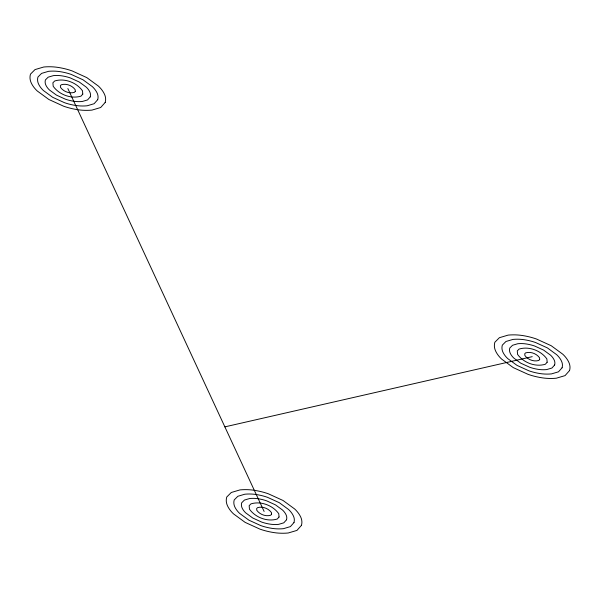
<?xml version="1.0" encoding="UTF-8"?>
<svg xmlns="http://www.w3.org/2000/svg" width="600" height="600" viewBox="0 0 600 600"><rect width="100%" height="100%" fill="white"/><g stroke="black" fill="none" stroke-linecap="round" stroke-linejoin="round"><path stroke-width="0.9" d="M224.865 426.87L532.222 356.655M67.852 88.552L264.12 511.447M75.315 91.335L74.415 92.347C69.488 93.877 63.48 91.582 60.525 87.42L60.375 85.672L61.282 84.765C66.21 83.227 72.218 85.523 75.172 89.685L75.315 91.335M82.778 94.117L80.985 96.135C71.13 99.203 59.115 94.613 53.198 86.287L52.898 82.785L54.713 80.97C64.575 77.903 76.582 82.492 82.5 90.817L82.778 94.117M90.248 96.892L87.547 99.93L82.297 101.483A20.332 11.738 0 0 1 73.74 101.243A31.838 18.383 0 0 1 65.317 99.15L56.475 95.123L49.492 90.015A31.838 18.383 0 0 1 45.877 85.155A21.585 12.465 0 0 1 45.428 79.905L48.15 77.183L53.4 75.623A20.332 11.738 0 0 1 61.957 75.87A31.838 18.383 0 0 1 70.38 77.955L79.222 81.99L86.205 87.09A31.838 18.383 0 0 1 89.82 91.95A20.332 11.738 0 0 1 90.248 96.892M97.71 99.675L94.117 103.718L87.113 105.795A27.105 15.652 0 0 1 75.698 105.472A42.45 24.51 0 0 1 64.477 102.683L52.68 97.312L43.38 90.502A42.45 24.51 0 0 1 38.55 84.023A28.785 16.62 0 0 1 37.95 77.025L41.58 73.387L48.585 71.31A27.105 15.652 0 0 1 60 71.64A42.45 24.51 0 0 1 71.227 74.422L83.017 79.8L92.317 86.602A42.45 24.51 0 0 1 97.148 93.082A27.105 15.652 0 0 1 97.71 99.675M105.18 102.458L100.688 107.512L91.935 110.108A33.885 19.56 0 0 1 77.662 109.695A53.062 30.638 0 0 1 63.63 106.215L48.892 99.495L37.26 90.99A53.062 30.638 0 0 1 31.223 82.89A35.977 20.768 0 0 1 30.48 74.137L35.01 69.593L43.763 67.005A33.885 19.56 0 0 1 58.035 67.41A53.062 30.638 0 0 1 72.067 70.89L86.805 77.61L98.438 86.115A53.062 30.638 0 0 1 104.475 94.222A33.885 19.56 0 0 1 105.18 102.458M271.582 514.23L270.683 515.235C265.755 516.773 259.748 514.477 256.793 510.315L256.642 508.567L257.55 507.653C262.478 506.123 268.485 508.418 271.44 512.58L271.582 514.23M279.045 517.005L277.252 519.03C267.39 522.097 255.382 517.507 249.465 509.183L249.165 505.68L250.98 503.865C260.843 500.798 272.85 505.388 278.767 513.713L279.045 517.005M286.515 519.787L283.815 522.817L278.565 524.377A20.332 11.738 0 0 1 270.007 524.13A31.838 18.383 0 0 1 261.585 522.045L252.743 518.01L245.76 512.91A31.838 18.383 0 0 1 242.145 508.05A21.585 12.465 0 0 1 241.695 502.8L244.417 500.07L249.667 498.518A20.332 11.738 0 0 1 258.225 498.757A31.838 18.383 0 0 1 266.647 500.85L275.49 504.877L282.472 509.985A31.838 18.383 0 0 1 286.087 514.845A20.332 11.738 0 0 1 286.515 519.787M293.978 522.57L290.385 526.612L283.38 528.69A27.105 15.652 0 0 1 271.965 528.36A42.45 24.51 0 0 1 260.745 525.577L248.947 520.2L239.647 513.398A42.45 24.51 0 0 1 234.817 506.918A28.785 16.62 0 0 1 234.218 499.912L237.847 496.283L244.853 494.205A27.105 15.652 0 0 1 256.267 494.528A42.45 24.51 0 0 1 267.487 497.317L279.285 502.688L288.585 509.498A42.45 24.51 0 0 1 293.415 515.977A27.105 15.652 0 0 1 293.978 522.57M301.447 525.352L296.955 530.408L288.202 532.995A33.885 19.56 0 0 1 273.93 532.59A53.062 30.638 0 0 1 259.897 529.11L245.16 522.39L233.528 513.885A53.062 30.638 0 0 1 227.49 505.778A35.977 20.768 0 0 1 226.74 497.033L231.278 492.487L240.03 489.893A33.885 19.56 0 0 1 254.303 490.305A53.062 30.638 0 0 1 268.335 493.785L283.072 500.505L294.705 509.01A53.062 30.638 0 0 1 300.743 517.11A33.885 19.56 0 0 1 301.447 525.352M539.685 359.438L538.793 360.45C533.857 361.98 527.857 359.685 524.895 355.522L524.745 353.775L525.653 352.868C530.58 351.33 536.588 353.625 539.55 357.788L539.685 359.438M547.155 362.22L545.355 364.237C535.5 367.305 523.485 362.722 517.575 354.39L517.275 350.895L519.09 349.072C528.945 346.005 540.96 350.595 546.87 358.92L547.155 362.22M554.618 365.002L551.925 368.032L546.675 369.585A20.332 11.738 0 0 1 538.11 369.345A31.838 18.383 0 0 1 529.688 367.252L520.845 363.225L513.87 358.118A31.838 18.383 0 0 1 510.248 353.257A21.585 12.465 0 0 1 509.798 348.007L512.52 345.285L517.77 343.725A20.332 11.738 0 0 1 526.335 343.972A31.838 18.383 0 0 1 534.75 346.058L543.6 350.093L550.575 355.192A31.838 18.383 0 0 1 554.197 360.06A20.332 11.738 0 0 1 554.618 365.002M562.088 367.778L558.487 371.82L551.49 373.897A27.105 15.652 0 0 1 540.075 373.575A42.45 24.51 0 0 1 528.847 370.785L517.058 365.415L507.75 358.605A42.45 24.51 0 0 1 502.92 352.125A28.785 16.62 0 0 1 502.327 345.127L505.95 341.49L512.955 339.413A27.105 15.652 0 0 1 524.37 339.743A42.45 24.51 0 0 1 535.597 342.532L547.388 347.903L556.695 354.705A42.45 24.51 0 0 1 561.525 361.192A27.105 15.652 0 0 1 562.088 367.778M569.55 370.56L565.058 375.615L556.305 378.21A33.885 19.56 0 0 1 542.033 377.805A53.062 30.638 0 0 1 528 374.317L513.263 367.605L501.638 359.093A53.062 30.638 0 0 1 495.6 350.993A35.977 20.768 0 0 1 494.85 342.24L499.388 337.702L508.14 335.108A33.885 19.56 0 0 1 522.412 335.513A53.062 30.638 0 0 1 536.438 339L551.183 345.712L562.808 354.225A53.062 30.638 0 0 1 568.845 362.325A33.885 19.56 0 0 1 569.55 370.56"/></g></svg>
